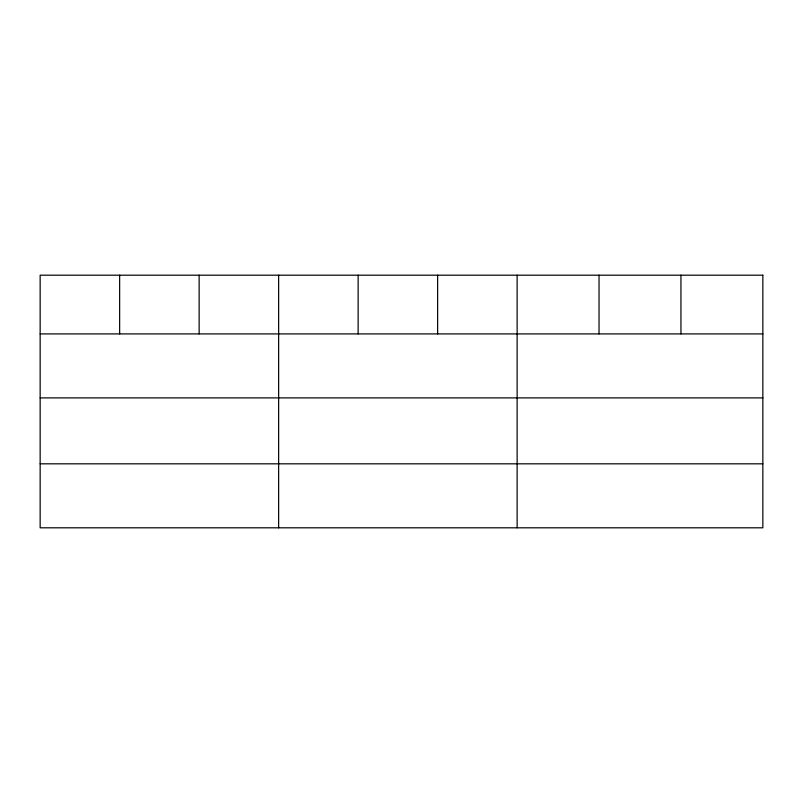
<?xml version="1.0" encoding="UTF-8"?>
<svg xmlns="http://www.w3.org/2000/svg" width="803" height="803" viewBox="0 0 803 803"><rect width="100%" height="100%" fill="white"/><g stroke="black" fill="none" stroke-linecap="round" stroke-linejoin="round"><path stroke-width="1.2" d="M40.15 333.907L762.85 333.907M40.15 397.897L762.85 397.897M40.15 463.823L762.85 463.823M680.944 275.188L680.944 333.907M599.038 275.188L599.038 333.907M517.132 275.188L517.132 527.812M437.635 275.188L437.635 333.907M358.138 275.188L358.138 333.907M278.641 275.188L278.641 527.812M199.144 275.188L199.144 333.907M119.647 275.188L119.647 333.907M762.85 275.188L40.15 275.188L40.15 527.812L762.85 527.812L762.85 275.188"/></g></svg>
